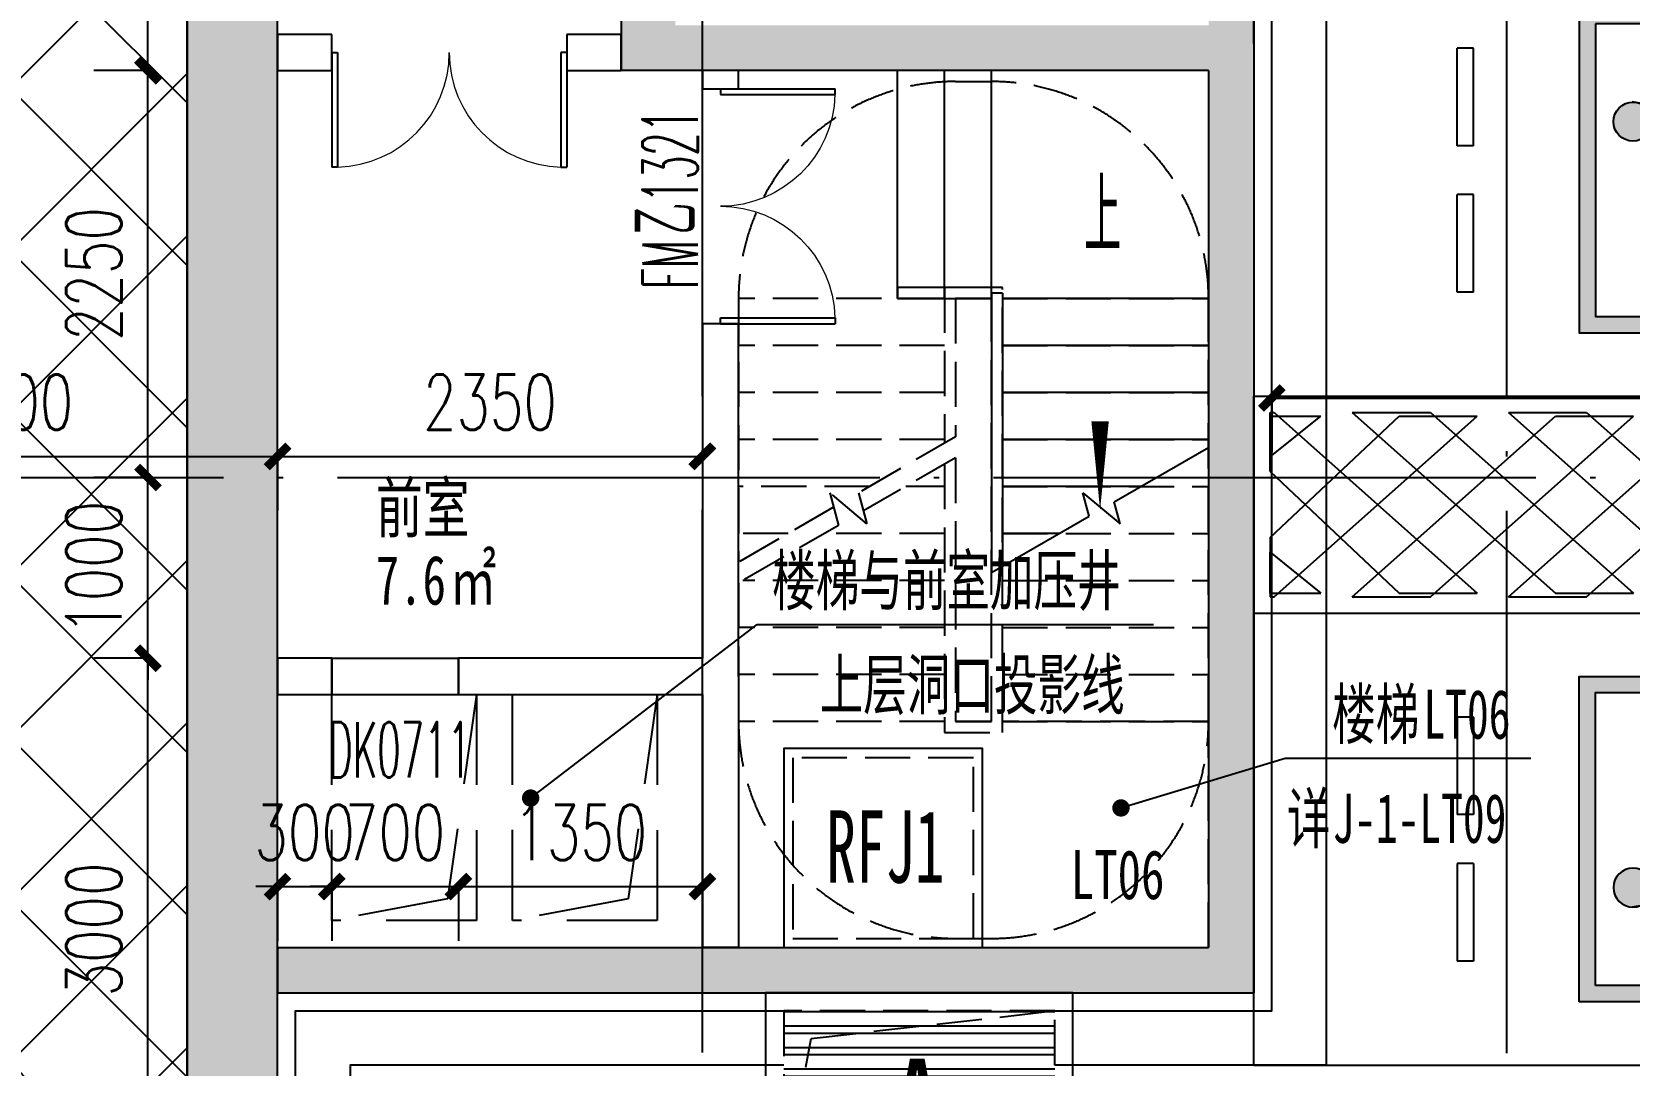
# Model space of a CAD drawing. Header units: millimetres. Extents: x 12325263 to 13848842, y -1463133 to 573208.
# Drawn here: x 12509618 to 12518453, y -1354237 to -1348522 of the extents above; entities that cross this region are included whole.
import ezdxf

# ---------------------------------------------------------------- set-up
doc = ezdxf.new("R2010")
doc.units = ezdxf.units.MM
doc.header["$LTSCALE"] = 1000
for name, pattern in [('ACAD_ISO02W100', [15, 12, -3]), ('DASH', [0.35, 0.25, -0.1]), ('DASHED', [19.049999999999997, 12.7, -6.35]), ('DASHED2', [0.375, 0.25, -0.125]), ('DOTE', [2.4200000000000004, 2, -0.2, 0.02, -0.2])]:
    doc.linetypes.add(name, pattern=pattern)
for name, color, linetype in [('A-ANNO-DIMS', 83, 'Continuous'), ('A-ANNO-IDEN', 2, 'Continuous'), ('A-ANNO-TEXT', 7, 'Continuous'), ('A-WALL', 5, 'Continuous'), ('A-WALL-PATT', 8, 'Continuous'), ('AXIS', 3, 'Continuous'), ('DIM_SYMB', 3, 'Continuous'), ('DOOR_FIRE', 1, 'Continuous'), ('DOOR_FIRE_TEXT', 7, 'Continuous'), ('DOTE', 16, 'DOTE'), ('J-集水井', 40, 'Continuous'), ('PUB_HATCH', 8, 'Continuous'), ('PUB_TEXT', 7, 'Continuous'), ('STAIR', 2, 'Continuous'), ('WINDOW', 4, 'Continuous'), ('WINDOW_TEXT', 7, 'Continuous'), ('人防墙', 6, 'Continuous'), ('人防集水井', 62, 'Continuous'), ('投影线', 6, 'ACAD_ISO02W100'), ('水沟+分水线', 133, 'Continuous'), ('酒店机动车位', 153, 'Continuous')]:
    doc.layers.add(name, color=color, linetype=linetype)
doc.styles.add('-黑体', font='simhei.ttf')
doc.styles.add('_TCH_DIM', font='SIMPLEX.shx', dxfattribs={"width": 0.7, "bigfont": 'GBCBIG.shx'})
doc.styles.add('_TCH_DIM_T3', font='SIMPLEX.shx', dxfattribs={"width": 0.7058823529411765, "bigfont": 'GBCBIG.shx'})
doc.styles.add('_TCH_WINDOW', font='SIMPLEX', dxfattribs={"width": 0.7, "height": 3.5, "bigfont": 'GBCBIG'})
doc.styles.add('TITXV', font='', dxfattribs={"width": 0.7})
doc.styles.add('YQ_DIM', font='SUPEROS.SHX', dxfattribs={"width": 0.8, "bigfont": 'HZDX.SHX'})
doc.styles.add('宋体', font='', dxfattribs={"width": 0.65})
doc.styles.add('标注宋体', font='', dxfattribs={"width": 0.6})
doc.styles.get('TITXV').set_extended_font_data('SimSun')
doc.styles.get('宋体').set_extended_font_data('SimSun')
doc.styles.get('标注宋体').set_extended_font_data('NSimSun')
doc.dimstyles.new('_TCH_ARCH&&120', dxfattribs={"dimtxt": 306, "dimasz": 120, "dimexe": 300, "dimexo": 360, "dimgap": 147, "dimtad": 1, "dimdec": 0, "dimzin": 0, "dimdsep": 46, "dimtxsty": '_TCH_DIM_T3', "dimblk": 'ARCHTICK', "dimcen": 0.09, "dimclrt": 7, "dimazin": 2, "dimtfac": 1, "dimtdec": 0, "dimtix": 1, "dimtmove": 2, "dimatfit": 3, "dimfxl": 1, "dimfxlon": 1, "dimtolj": 1, "dimtzin": 0, "dimarcsym": 0})
doc.dimstyles.new('yq150', dxfattribs={"dimscale": 150, "dimtxt": 3, "dimasz": 1, "dimexe": 1.5, "dimexo": 2, "dimgap": 0.5, "dimtad": 1, "dimdec": 0, "dimdsep": 46, "dimtxsty": 'YQ_DIM', "dimblk": 'adgshgYQTICK', "dimcen": 0, "dimclrd": 256, "dimclre": 256, "dimclrt": 7, "dimadec": 1, "dimazin": 2, "dimtfac": 1, "dimtdec": 0, "dimtix": 1, "dimtmove": 2, "dimatfit": 2, "dimfxl": 1, "dimtolj": 1, "dimtzin": 0, "dimarcsym": 0})

# ---------------------------------------------------------------- blocks, each defined once
blk = doc.blocks.new('asdgafgfadagagfdhdagdgfasdgagRFJ1')
at = {"layer": '人防集水井'}
blk.add_lwpolyline([(-50, -1050.00000025006), (1049.999999761581, -1049.999999987893), (1049.999999761581, 49.99999974993989), (-50, 50.00000001210719)], close=True, dxfattribs=at)
at = {"layer": '人防集水井', "linetype": 'DASH'}
blk.add_lwpolyline([(0, -1000.000000238419), (999.9999997615814, -1000), (999.9999997615814, -2.384185791015625e-07), (0, 0)], close=True, dxfattribs=at)
at = {"layer": '人防集水井', "style": '标注宋体', "width": 0.6}
blk.add_text('RFJ1', height=400, dxfattribs=at).set_placement((185.9445598525926, -691.3971052645938))
blk = doc.blocks.new('asdgafgfadagagfdhdagdgfasdfagfagasdgagRFJ1')
at = {"layer": '人防集水井'}
blk.add_lwpolyline([(-50, -1050.00000025006), (1049.999999761581, -1049.999999987893), (1049.999999761581, 49.99999974993989), (-50, 50.00000001210719)], close=True, dxfattribs=at)
at = {"layer": '人防集水井', "linetype": 'DASH'}
blk.add_lwpolyline([(0, -1000.000000238419), (999.9999997615814, -1000), (999.9999997615814, -2.384185791015625e-07), (0, 0)], close=True, dxfattribs=at)
at = {"layer": '人防集水井', "style": '标注宋体', "width": 0.6}
blk.add_text('RFJ1', height=400, dxfattribs=at).set_placement((185.9445598525926, -691.3971052645938))
blk = doc.blocks.new('asdgafgf20230228-rf3')
at = {"layer": 'PUB_HATCH'}
for points in [[(-29800.09915338498, 11850.17141238189), (-29800.09677398782, 12250.18755646601), (-30100.09677398253, 12250.18934094185), (-30100.10064045128, 11600.17178630914)], [(-26600.0665563805, 11750.16457862256), (-26600.06024277399, 12250.16768699705), (-26850.06024275405, 12250.17084378068), (-26850.06529364712, 11850.1677354047), (-26766.73346154695, 11733.49996971156)], [(-26766.73346154695, 11733.49996971156), (-26850.06529364712, 11850.1677354047), (-29800.09915338498, 11850.17141238189), (-30100.10064045128, 11600.17178630914), (-26850.06853461142, 11600.16773540855)], [(-26766.73346154635, 11733.50001647861), (-26850.06853461142, 11600.16773540855), (-26850.13249817903, 6750.158386881531), (-26600.13579525221, 6500.157616349887), (-26600.06655638231, 11750.16443832144)], [(-32000.21087414711, 6500.174260258693), (-26600.13579525221, 6500.157616349887), (-26850.13249817903, 6750.158386881531), (-32000.21010360649, 6750.174260257506)]]:
    blk.add_hatch(color=256, dxfattribs=at).paths.add_polyline_path(points)
at = {"layer": '人防墙'}
for p, q in [((-30100.09677398253, 12250.18934094185), (-30100.10064045128, 11600.17178630914)), ((-26600.0665563805, 11750.16457862256), (-26600.06024277399, 12250.16768699705)), ((-26600.06655638231, 11750.16443832144), (-26600.13579525221, 6500.157616349887)), ((-26850.06853461142, 11600.16773540855), (-30100.10064045128, 11600.17178630914)), ((-26850.06853461142, 11600.16773540855), (-26850.13249817903, 6750.158386881531)), ((-32000.21010360649, 6750.174260257506), (-32000.21087414711, 6500.174260258693)), ((-32000.21010360649, 6750.174260257506), (-26850.13249817903, 6750.158386881531)), ((-32000.21087414711, 6500.174260258693), (-26600.13579525221, 6500.157616349887))]:
    blk.add_line(p, q, dxfattribs=at)
at = {"layer": '人防集水井', "linetype": 'DASH', "rotation": 359.9995189825989}
for name, p in [('asdgafgfadagagfdhdagdgfasdfagfagasdgagRFJ1', (-29150.1878350731, 7800.172232659301, 2.982798457690922e-07)), ('asdgafgfadagagfdhdagdgfasdgagRFJ1', (-29150.18783555739, 7800.057066104608))]:
    blk.add_blockref(name, p, dxfattribs=at)
blk = doc.blocks.new('asdfsafd')
at = {"layer": 'PUB_HATCH'}
blk.add_hatch(color=256, dxfattribs=at).paths.add_polyline_path([(-69031.69874894805, 37303.18738701926), (-68531.69874894805, 37802.65989663824), (-68531.69874894807, 92192.00266491904), (-69031.69874894805, 92034.1553018583)])
at = {"layer": 'A-WALL'}
for p, q in [((-68531.69874894805, 37802.65989663824), (-68531.69874894807, 92192.00266491904)), ((-69031.69874894805, 37303.18738701926), (-69031.69874894805, 92034.1553018583))]:
    blk.add_line(p, q, dxfattribs=at)
blk = doc.blocks.new('adgshgYQTICK')
blk.add_line((-1, 1.110223024625157e-16), (1, 1.110223024625157e-16))
at = {"const_width": 0.4}
blk.add_lwpolyline([(0.5303300858899105, 0.5303300858899106), (-0.5303300858899106, -0.5303300858899105)], dxfattribs=at)
blk = doc.blocks.new('*D1280')
at = {"layer": 'AXIS', "lineweight": -2, "transparency": 16777216}
for p, q in [((112030.3979174611, 75721.50719012917), (109641.9365768245, 75302.12978831056)), ((110529.3620621388, 71549.05091846496), (109889.4872625533, 75193.30121671653)), ((112722.1544575621, 71781.77713791621), (110333.6931169256, 71362.3997360976))]:
    blk.add_line(p, q, dxfattribs=at)
at = {"layer": 'Defpoints', "color": 0, "transparency": 16777216}
for p in [(112325.8776714224, 75773.38893064471, -1.23021611475071e-06), (109863.5463922956, 75341.04109369722), (113017.6342115235, 71833.65887843176, -1.230319024205094e-06)]:
    blk.add_point(p, dxfattribs=at)
at = {"layer": 'AXIS', "lineweight": -2, "transparency": 16777216, "xscale": 150, "yscale": 150, "zscale": 150}
for p, rotation in [((109863.5463922956, 75341.04109369722), 99.95875075685646), ((110555.3029323966, 71401.31104148427), 279.9587507568565)]:
    blk.add_blockref('adgshgYQTICK', p, dxfattribs=dict(at, rotation=rotation))
at = {"layer": 'AXIS', "color": 7, "transparency": 16777216, "insert": (110504.9044163075, 73423.0578081063), "char_height": 450, "attachment_point": 5, "rotation": 279.9587507568565, "style": 'YQ_DIM'}
blk.add_mtext('\\A1;4000', dxfattribs=at)
blk = doc.blocks.new('A$C0F4A4D7E')
at = {"layer": 'J-集水井', "linetype": 'DASH'}
h = blk.add_hatch(dxfattribs=at)
h.set_pattern_fill('ANSI32', color=98, scale=25, angle=494.9999999990569, style=0)
h.set_pattern_definition([(179.9999999990568, (200.0015206933022, -200.0001142024994), (-1.959818973773508e-09, -119.0625), []), (179.9999999990568, (160.3140033483505, -160.3125967979431), (-1.959818973773508e-09, -119.0625), [])])
edge = h.paths.add_edge_path()
edge.add_line((0.0007604360580444336, 2.384185791015625e-07), (1499.999239683151, 2.384185791015625e-07))
edge.add_line((1499.999239683151, -1.192092895507812e-07), (1500.000000119209, 999.999885559082))
edge.add_line((1500, 999.999885559082), (0.001520633697509766, 999.9998856782913))
edge.add_line((0.001520752906799316, 999.9998859167099), (0.0007604360580444336, 1.192092895507812e-07))
at = {"layer": 'J-集水井', "color": 251, "linetype": 'Continuous'}
blk.add_lwpolyline([(1600.000000143424, 1099.999999872874), (-99.99999985098839, 1100.000000007916), (-100.0000002086163, -99.99999987287447), (1599.999999856576, -100.0000000079162)], close=True, dxfattribs=at)
at = {"layer": 'J-集水井', "linetype": 'DASH'}
blk.add_lwpolyline([(1500.000000119209, 999.9999998807907), (1.192092895507812e-07, 1000), (-1.788139343261719e-07, 1.192092895507812e-07), (1499.999999880791, 0)], close=True, dxfattribs=at)
blk.add_lwpolyline([(-1.788139343261719e-07, 1.192092895507812e-07), (151.355367064476, 847.2046052217484), (1500.000000119209, 999.9999998807907)], dxfattribs=at)
at = {"layer": 'J-集水井', "color": 7, "style": '-黑体', "width": 0.8}
blk.add_text('A', height=599.9999999999999, rotation=3.28932562657762e-06, dxfattribs=at).set_placement((575.4382190704346, 136.1278800964355))
blk = doc.blocks.new('A$C7FE34CB8')
at = {"extrusion": (-4.726215064181508e-20, 1.233115995601054e-09, 1)}
h = blk.add_hatch(color=256, dxfattribs=at)
h.paths.add_polyline_path([(1550.00375790894, 3599.999509651214), (3350.003757670522, 3599.999469596893), (3350.003717377782, 1799.999469596893), (1550.0037176162, 1799.999510128051)])
h.paths.add_polyline_path([(1640.003755882382, 3509.999507743865), (1640.003719642758, 1889.999507743865), (3260.003719463944, 1889.999471504241), (3260.003755703568, 3509.999471504241)], flags=16)
edge = h.paths.add_edge_path(flags=0)
edge.add_line((2826.240558221936, 3302.253380138427), (2820.417538300157, 3267.269604522735))
edge.add_ellipse((2718.240558221936, 3302.253382522613), major_axis=(102.5219011450554, 33.95967878589286), ratio=0.999999999977671, start_angle=161.6728995538629, end_angle=322.7725099513697, ccw=False)
edge.add_ellipse((2718.240558221936, 3302.253382522613), major_axis=(76.36753236051386, 76.36753236051385), ratio=0.9999999999929499, start_angle=-45.00000128086242, end_angle=134.9999987191376, ccw=False)
edge = h.paths.add_edge_path(flags=0)
edge.add_line((2870.784418538213, 3036.829828578979), (2856.338039889932, 2954.900354702026))
edge.add_ellipse((2546.715377405286, 2607.943988639861), major_axis=(393.1815271696696, 248.3006233748568), ratio=0.999999999994809, start_angle=175.154776496025, end_angle=375.9813011231978, ccw=False)
edge.add_line((2133.966333344579, 2393.740488369018), (2095.103578224778, 2317.468041259795))
edge.add_ellipse((2546.780154123902, 2608.315027076751), major_axis=(153.4497585367178, 514.8367410825235), ratio=0.9999999999896629, start_angle=139.3755608686459, end_angle=339.5036748822673)
h = blk.add_hatch(color=256, dxfattribs=at)
edge = h.paths.add_edge_path()
edge.add_line((2144.882081702352, 2735.999496299773), (2659.588564947248, 2735.999484855682))
edge.add_line((2659.588564947248, 2735.999484855682), (2678.631881251931, 2843.999484378844))
edge.add_line((2678.631881251931, 2843.999484378844), (2360.003740802407, 2843.999491531402))
edge.add_line((2360.003740862012, 2843.999491531402), (2360.003742471337, 2915.999491531402))
edge.add_line((2360.003742530942, 2915.999491531402), (2691.327425554395, 2915.999483902007))
edge.add_line((2691.327425554395, 2915.999484378844), (2733.805876508355, 3195.380931217223))
edge.add_ellipse((2718.240558221936, 3302.253382522613), major_axis=(76.3675323622801, -76.36753236228014), ratio=0.9999999999775171, start_angle=323.2865157200883, end_angle=386.0996091181659)
edge.add_line((2820.417538300157, 3267.269604045898), (2720.003736808896, 2663.99948342517))
edge.add_line((2720.003736749291, 2663.99948342517), (2189.003736808896, 2663.999495346099))
edge.add_line((2189.003736868501, 2663.999495346099), (1943.848857060075, 2218.855977851897))
edge.add_line((1943.848857060075, 2218.855977851897), (1776.270740881562, 2304.241297561675))
edge.add_line((1776.270740881562, 2304.241297561675), (1808.958058312535, 2368.393766719848))
edge.add_line((1808.958058312535, 2368.393766719848), (1912.383705511689, 2315.695764381438))
edge.add_line((1912.383705452085, 2315.695764381438), (2144.882081702352, 2735.999496299773))
for p, q in [((0.003851786255836487, 5399.999547321349), (0.003717675805091858, -0.0004531554877758026)), ((3700.003851786256, 5399.999465305358), (0.003851786255836487, 5399.999547321349)), ((1200.003851786256, 5399.999521095306), (1200.003717675805, -0.0004793815314769745)), ((3700.003851786256, 5399.999465305358), (3700.003717675805, -0.0005351714789867401)), ((110.9035993367434, 5309.999455768615), (336.4661816507578, 5309.999461013824)), ((110.9035993367434, 5309.999455768615), (110.9036055952311, 5028.046227771789)), ((336.4661816507578, 5309.999461013824), (110.9036055952311, 5028.046227771789)), ((782.2348904758692, 5309.999468643218), (110.9036153107882, 4595.835341770202)), ((782.2348904758692, 5309.999468643218), (1110.003599241376, 5309.999476272613)), ((1110.003599241376, 5309.999476272613), (1110.003599777818, 5287.499476272613)), ((1110.003599777818, 5287.499476272613), (110.9036249667406, 4163.624455768615)), ((1110.003609374166, 4855.288590271026), (110.9036345630884, 3731.413569767028)), ((1110.003609374166, 4855.288590271026), (1110.003619030118, 4423.077704269439)), ((110.9036153107882, 4595.835341770202), (110.9036249667406, 4163.624455768615)), ((1110.003619030118, 4423.077704269439), (110.9036442190409, 3299.202683765441)), ((1775.003784433007, 4274.999514896423), (2315.003784373403, 4274.999514896423)), ((1775.003784492612, 4184.999514896423), (1775.003784433007, 4274.999514896423)), ((2315.003784433007, 4184.999514896423), (2315.003784373403, 4274.999514896423)), ((2585.003784433007, 4184.999514896423), (2585.003784373403, 4274.999514896423)), ((2585.003784373403, 4274.999514896423), (3125.003784313798, 4274.999514896423)), ((3125.003784373403, 4184.999514896423), (3125.003784313798, 4274.999514896423)), ((1775.003784492612, 4184.999514896423), (2315.003784433007, 4184.999514896423)), ((2585.003784433007, 4184.999514896423), (3125.003784373403, 4184.999514896423)), ((1110.00362868607, 3990.866818267852), (110.9036538749933, 2866.991797763854)), ((1110.00362868607, 3990.866818267852), (1110.003638401628, 3558.655932266265)), ((110.9036345630884, 3731.413569767028), (110.9036442190409, 3299.202683765441)), ((1110.003638401628, 3558.655932266265), (110.9036635905504, 2434.780911762267)), ((2720.003736749291, 2663.99948342517), (2826.968435660005, 3306.626352149993)), ((2691.327425554395, 2915.999484378844), (2733.80587644875, 3195.380931217223)), ((1110.00364805758, 3126.445046264678), (110.9036732465029, 2002.57002576068)), ((1110.00364805758, 3126.445046264678), (1110.003657653928, 2694.234160263091)), ((2856.338039889932, 2954.900354702026), (2870.784418538213, 3036.829828578979)), ((2360.003742530942, 2915.999491531402), (2691.327425554395, 2915.999484378844)), ((2360.003742530942, 2915.999491531402), (2360.003740862012, 2843.999491531402)), ((110.9036538749933, 2866.991797763854), (110.9036635905504, 2434.780911762267)), ((2360.003740862012, 2843.999491531402), (2678.631881251931, 2843.999484378844)), ((2659.588564947248, 2735.999484855682), (2678.631881251931, 2843.999484378844)), ((1110.003657653928, 2694.234160263091), (110.9036829024553, 1570.359139759094)), ((2144.882081702352, 2735.999496299773), (1912.383705452085, 2315.695764381438)), ((2189.003736808896, 2663.999495346099), (1943.848857060075, 2218.855977851897)), ((2144.882081702352, 2735.999496299773), (2659.588564947248, 2735.999484855682)), ((2189.003736808896, 2663.999495346099), (2720.003736808896, 2663.99948342517)), ((2133.966333344579, 2393.740488369018), (2095.103578224778, 2317.468041259795)), ((1808.958058312535, 2368.393766719848), (1776.270740881562, 2304.241297561675)), ((1943.848857060075, 2218.855977851897), (1776.270740881562, 2304.241297561675)), ((1912.383705452085, 2315.695764381438), (1808.958058312535, 2368.393766719848)), ((1110.00366730988, 2262.023274261504), (110.9036925584078, 1138.148253757507)), ((1110.00366730988, 2262.023274261504), (1110.003677025437, 1829.812388259917)), ((110.9036732465029, 2002.57002576068), (110.9036828428507, 1570.359139759094)), ((1110.003677025437, 1829.812388259917), (110.9037022143602, 705.9373677559197)), ((1110.00368668139, 1397.601502258331), (110.9037119299173, 273.7264817543328)), ((1110.00368668139, 1397.601502258331), (1110.003696337342, 965.3906162567437)), ((110.9036925584078, 1138.148253757507), (110.9037022143602, 705.9373677559197)), ((1110.003696337342, 965.3906162567437), (309.6908041387796, 89.99946101382375)), ((1110.00370593369, 533.1797302551568), (655.459512963891, 89.99946864321828)), ((1110.00370593369, 533.1797302551568), (1110.003715887666, 89.99947674944997)), ((110.9037119299173, 273.7264817543328), (110.9037159830332, 89.99945624545217)), ((110.9037159830332, 89.99945624545217), (309.6908041387796, 89.99946101382375)), ((655.4595129042864, 89.99946864321828), (1110.003715887666, 89.99947674944997)), ((1110.003715649247, 100.9688442535698), (1101.228221729398, 89.99947627261281)), ((3700.003717675805, -0.0005351714789867401), (0.003717675805091858, -0.0004531554877758026))]:
    blk.add_line(p, q)
for points in [[(3350.003757670522, 3599.999469596893), (1550.00375790894, 3599.999509651214), (1550.0037176162, 1799.999510128051), (3350.003717377782, 1799.999469596893)], [(3260.003755703568, 3509.999471504241), (1640.003755882382, 3509.999507743865), (1640.003719642758, 1889.999507743865), (3260.003719463944, 1889.999471504241)]]:
    blk.add_lwpolyline(points, close=True)
blk.add_circle((2718.240558221936, 3302.253382522613), 107.9999999888241)
for centre, radius, start, end in [((2546.780154123902, 2608.315027076751), 537.2184828932517, 212.7786005903329, 52.90671910399848), ((2546.715377405286, 2607.943988639861), 465.0214112035156, 207.4278561677358, 48.25436300984365)]:
    blk.add_arc(centre, radius, start, end)
blk = doc.blocks.new('_ArchTick')
at = {"color": 0, "linetype": 'ByBlock', "const_width": 0.4}
blk.add_lwpolyline([(-0.5, -0.5), (0.5, 0.5)], dxfattribs=at)
blk = doc.blocks.new('*D3320')
at = {"layer": 'A-ANNO-DIMS', "color": 0, "lineweight": -2, "transparency": 16777216}
for p, q in [((12510976.64282694, -1353249.999993483), (12510856.64282694, -1353249.999993483)), ((12510976.64282694, -1353248.999993483), (12510976.64282694, -1353549.999993483)), ((12510976.64282694, -1353249.999993483), (12511276.81306747, -1353249.999993483)), ((12511276.81306747, -1353248.999993483), (12511276.81306747, -1353549.999993483)), ((12511276.81306747, -1353249.999993483), (12511396.81306747, -1353249.999993483))]:
    blk.add_line(p, q, dxfattribs=at)
at = {"layer": 'Defpoints', "color": 0, "transparency": 16777216}
for p in [(12510976.64282694, -1351986.785733225), (12511276.81306747, -1351986.785736363), (12511276.81306747, -1353249.999993483)]:
    blk.add_point(p, dxfattribs=at)
at = {"layer": 'A-ANNO-DIMS', "color": 0, "lineweight": -2, "transparency": 16777216, "xscale": 120, "yscale": 120, "zscale": 120}
blk.add_blockref('_ArchTick', (12510976.64282694, -1353249.999993483), dxfattribs=at)
at = {"layer": 'A-ANNO-DIMS', "color": 0, "lineweight": -2, "transparency": 16777216, "xscale": 120, "yscale": 120, "zscale": 120, "rotation": 180}
blk.add_blockref('_ArchTick', (12511276.81306747, -1353249.999993483), dxfattribs=at)
at = {"layer": 'A-ANNO-DIMS', "color": 7, "transparency": 16777216, "insert": (12511126.72794721, -1352949.999993483), "char_height": 306, "attachment_point": 5, "style": '_TCH_DIM_T3'}
blk.add_mtext('\\A1;300', dxfattribs=at)
blk = doc.blocks.new('*D3321')
at = {"layer": 'A-ANNO-DIMS', "color": 0, "lineweight": -2, "transparency": 16777216}
for p, q in [((12511276.81306747, -1353249.999998711), (12511156.81306747, -1353249.999998711)), ((12511276.81306747, -1353248.999998711), (12511276.81306747, -1353549.999998711)), ((12511276.81306747, -1353249.999998711), (12511976.81306746, -1353249.999998711)), ((12511976.81306746, -1353248.999998711), (12511976.81306746, -1353549.999998711)), ((12511976.81306746, -1353249.999998711), (12512096.81306746, -1353249.999998711))]:
    blk.add_line(p, q, dxfattribs=at)
at = {"layer": 'Defpoints', "color": 0, "transparency": 16777216}
for p in [(12511276.81306747, -1351986.785736363), (12511976.81306746, -1351986.785743681), (12511976.81306746, -1353249.999998711)]:
    blk.add_point(p, dxfattribs=at)
at = {"layer": 'A-ANNO-DIMS', "color": 0, "lineweight": -2, "transparency": 16777216, "xscale": 120, "yscale": 120, "zscale": 120}
blk.add_blockref('_ArchTick', (12511276.81306747, -1353249.999998711), dxfattribs=at)
at = {"layer": 'A-ANNO-DIMS', "color": 0, "lineweight": -2, "transparency": 16777216, "xscale": 120, "yscale": 120, "zscale": 120, "rotation": 180}
blk.add_blockref('_ArchTick', (12511976.81306746, -1353249.999998711), dxfattribs=at)
at = {"layer": 'A-ANNO-DIMS', "color": 7, "transparency": 16777216, "insert": (12511626.81306747, -1352949.999998711), "char_height": 306, "attachment_point": 5, "style": '_TCH_DIM_T3'}
blk.add_mtext('\\A1;700', dxfattribs=at)
blk = doc.blocks.new('*D3322')
at = {"layer": 'A-ANNO-DIMS', "color": 0, "lineweight": -2, "transparency": 16777216}
for p, q in [((12511976.81306746, -1353249.000009426), (12511976.81306746, -1353550.000009426)), ((12511976.81306746, -1353250.000009426), (12513326.74169905, -1353250.000009426)), ((12513326.74169905, -1353249.000009426), (12513326.74169905, -1353550.000009426))]:
    blk.add_line(p, q, dxfattribs=at)
at = {"layer": 'Defpoints', "color": 0, "transparency": 16777216}
for p in [(12511976.81306746, -1351986.785743681), (12513326.74169905, -1351986.785757793), (12513326.74169905, -1353250.000009426)]:
    blk.add_point(p, dxfattribs=at)
at = {"layer": 'A-ANNO-DIMS', "color": 0, "lineweight": -2, "transparency": 16777216, "xscale": 120, "yscale": 120, "zscale": 120, "rotation": 180}
blk.add_blockref('_ArchTick', (12511976.81306746, -1353250.000009426), dxfattribs=at)
at = {"layer": 'A-ANNO-DIMS', "color": 0, "lineweight": -2, "transparency": 16777216, "xscale": 120, "yscale": 120, "zscale": 120}
blk.add_blockref('_ArchTick', (12513326.74169905, -1353250.000009426), dxfattribs=at)
at = {"layer": 'A-ANNO-DIMS', "color": 7, "transparency": 16777216, "insert": (12512651.77738326, -1352950.000009426), "char_height": 306, "attachment_point": 5, "style": '_TCH_DIM_T3'}
blk.add_mtext('\\A1;1350', dxfattribs=at)
blk = doc.blocks.new('*D3382')
at = {"layer": 'A-ANNO-DIMS', "color": 0, "lineweight": -2, "transparency": 16777216}
for p, q in [((12510261.00004447, -1346236.785735577), (12509960.00004447, -1346236.785735577)), ((12510260.00004447, -1348736.647422157), (12510260.00004447, -1346236.785735577)), ((12510261.00004447, -1348736.647422157), (12509960.00004447, -1348736.647422157))]:
    blk.add_line(p, q, dxfattribs=at)
at = {"layer": 'Defpoints', "color": 0, "transparency": 16777216}
for p in [(12510260.00004447, -1346236.785735577), (12510977.20611636, -1346236.785735577), (12510977.20609084, -1348736.647422157)]:
    blk.add_point(p, dxfattribs=at)
at = {"layer": 'A-ANNO-DIMS', "color": 0, "lineweight": -2, "transparency": 16777216, "xscale": 120, "yscale": 120, "zscale": 120}
for p, rotation in [((12510260.00004447, -1346236.785735577), 90), ((12510260.00004447, -1348736.647422157), 270)]:
    blk.add_blockref('_ArchTick', p, dxfattribs=dict(at, rotation=rotation))
at = {"layer": 'A-ANNO-DIMS', "color": 7, "transparency": 16777216, "insert": (12509960.00004447, -1347486.716578865), "char_height": 306, "attachment_point": 5, "rotation": 90, "style": '_TCH_DIM_T3'}
blk.add_mtext('\\A1;2500', dxfattribs=at)
blk = doc.blocks.new('*D3383')
at = {"layer": 'A-ANNO-DIMS', "color": 0, "lineweight": -2, "transparency": 16777216}
for p, q in [((12510261.00002023, -1348736.647422157), (12509960.00002023, -1348736.647422157)), ((12510260.00002023, -1350986.785743798), (12510260.00002023, -1348736.647422157)), ((12510261.00002023, -1350986.785743798), (12509960.00002023, -1350986.785743798))]:
    blk.add_line(p, q, dxfattribs=at)
at = {"layer": 'Defpoints', "color": 0, "transparency": 16777216}
for p in [(12510260.00002023, -1348736.647422157), (12510977.20609084, -1348736.647422157), (12510977.20606788, -1350986.785743798)]:
    blk.add_point(p, dxfattribs=at)
at = {"layer": 'A-ANNO-DIMS', "color": 0, "lineweight": -2, "transparency": 16777216, "xscale": 120, "yscale": 120, "zscale": 120}
for p, rotation in [((12510260.00002023, -1348736.647422157), 90), ((12510260.00002023, -1350986.785743798), 270)]:
    blk.add_blockref('_ArchTick', p, dxfattribs=dict(at, rotation=rotation))
at = {"layer": 'A-ANNO-DIMS', "color": 7, "transparency": 16777216, "insert": (12509960.00002023, -1349861.716582975), "char_height": 306, "attachment_point": 5, "rotation": 90, "style": '_TCH_DIM_T3'}
blk.add_mtext('\\A1;2250', dxfattribs=at)
blk = doc.blocks.new('*D3384')
at = {"layer": 'A-ANNO-DIMS', "color": 0, "lineweight": -2, "transparency": 16777216}
for p, q in [((12510260.00000365, -1350986.785743798), (12510260.00000365, -1350866.785743798)), ((12510261.00000365, -1350986.785743798), (12509960.00000365, -1350986.785743798)), ((12510260.00000365, -1351986.785733214), (12510260.00000365, -1350986.785743798)), ((12510261.00000365, -1351986.785733214), (12509960.00000365, -1351986.785733214)), ((12510260.00000365, -1351986.785733214), (12510260.00000365, -1352106.785733214))]:
    blk.add_line(p, q, dxfattribs=at)
at = {"layer": 'Defpoints', "color": 0, "transparency": 16777216}
for p in [(12510260.00000365, -1350986.785743798), (12510977.20606788, -1350986.785743798), (12510977.20605767, -1351986.785733214)]:
    blk.add_point(p, dxfattribs=at)
at = {"layer": 'A-ANNO-DIMS', "color": 0, "lineweight": -2, "transparency": 16777216, "xscale": 120, "yscale": 120, "zscale": 120}
for p, rotation in [((12510260.00000365, -1350986.785743798), 270), ((12510260.00000365, -1351986.785733214), 90)]:
    blk.add_blockref('_ArchTick', p, dxfattribs=dict(at, rotation=rotation))
at = {"layer": 'A-ANNO-DIMS', "color": 7, "transparency": 16777216, "insert": (12509960.00000365, -1351486.785738504), "char_height": 306, "attachment_point": 5, "rotation": 90, "style": '_TCH_DIM_T3'}
blk.add_mtext('\\A1;1000', dxfattribs=at)
blk = doc.blocks.new('*D3385')
at = {"layer": 'A-ANNO-DIMS', "color": 0, "lineweight": -2, "transparency": 16777216}
for p, q in [((12510260.99998323, -1351986.785733214), (12509959.99998323, -1351986.785733214)), ((12510259.99998323, -1354986.785735486), (12510259.99998323, -1351986.785733214)), ((12510260.99998323, -1354986.785735486), (12509959.99998323, -1354986.785735486))]:
    blk.add_line(p, q, dxfattribs=at)
at = {"layer": 'Defpoints', "color": 0, "transparency": 16777216}
for p in [(12510259.99998323, -1351986.785733214), (12510977.20605767, -1351986.785733214), (12510977.20602705, -1354986.785735486)]:
    blk.add_point(p, dxfattribs=at)
at = {"layer": 'A-ANNO-DIMS', "color": 0, "lineweight": -2, "transparency": 16777216, "xscale": 120, "yscale": 120, "zscale": 120}
for p, rotation in [((12510259.99998323, -1351986.785733214), 90), ((12510259.99998323, -1354986.785735486), 270)]:
    blk.add_blockref('_ArchTick', p, dxfattribs=dict(at, rotation=rotation))
at = {"layer": 'A-ANNO-DIMS', "color": 7, "transparency": 16777216, "insert": (12509959.99998323, -1353486.785734348), "char_height": 306, "attachment_point": 5, "rotation": 90, "style": '_TCH_DIM_T3'}
blk.add_mtext('\\A1;3000', dxfattribs=at)
blk = doc.blocks.new('*D3386')
at = {"layer": 'A-ANNO-DIMS', "color": 0, "lineweight": -2, "transparency": 16777216}
for p, q in [((12510976.64282127, -1350869.000000005), (12510976.64282127, -1351170.000000005)), ((12510976.64282127, -1350870.000000005), (12513326.7417189, -1350870.000000005)), ((12513326.7417189, -1350869.000000005), (12513326.7417189, -1351170.000000005))]:
    blk.add_line(p, q, dxfattribs=at)
at = {"layer": 'Defpoints', "color": 0, "transparency": 16777216}
for p in [(12510976.64282127, -1350186.643805314), (12513326.7417189, -1350186.643805314), (12513326.7417189, -1350870.000000005)]:
    blk.add_point(p, dxfattribs=at)
at = {"layer": 'A-ANNO-DIMS', "color": 0, "lineweight": -2, "transparency": 16777216, "xscale": 120, "yscale": 120, "zscale": 120, "rotation": 180}
blk.add_blockref('_ArchTick', (12510976.64282127, -1350870.000000005), dxfattribs=at)
at = {"layer": 'A-ANNO-DIMS', "color": 0, "lineweight": -2, "transparency": 16777216, "xscale": 120, "yscale": 120, "zscale": 120}
blk.add_blockref('_ArchTick', (12513326.7417189, -1350870.000000005), dxfattribs=at)
at = {"layer": 'A-ANNO-DIMS', "color": 7, "transparency": 16777216, "insert": (12512151.69227008, -1350570.000000005), "char_height": 306, "attachment_point": 5, "style": '_TCH_DIM_T3'}
blk.add_mtext('\\A1;2350', dxfattribs=at)
blk = doc.blocks.new('*D3387')
at = {"layer": 'A-ANNO-DIMS', "color": 0, "lineweight": -2, "transparency": 16777216}
for p, q in [((12507976.8210777, -1350869.000000005), (12507976.8210777, -1351170.000000005)), ((12507976.8210777, -1350870.000000005), (12510976.64282127, -1350870.000000005)), ((12510976.64282127, -1350869.000000005), (12510976.64282127, -1351170.000000005))]:
    blk.add_line(p, q, dxfattribs=at)
at = {"layer": 'Defpoints', "color": 0, "transparency": 16777216}
for p in [(12507976.8210777, -1350186.643805314), (12510976.64282127, -1350186.643805314), (12510976.64282127, -1350870.000000005)]:
    blk.add_point(p, dxfattribs=at)
at = {"layer": 'A-ANNO-DIMS', "color": 0, "lineweight": -2, "transparency": 16777216, "xscale": 120, "yscale": 120, "zscale": 120, "rotation": 180}
blk.add_blockref('_ArchTick', (12507976.8210777, -1350870.000000005), dxfattribs=at)
at = {"layer": 'A-ANNO-DIMS', "color": 0, "lineweight": -2, "transparency": 16777216, "xscale": 120, "yscale": 120, "zscale": 120}
blk.add_blockref('_ArchTick', (12510976.64282127, -1350870.000000005), dxfattribs=at)
at = {"layer": 'A-ANNO-DIMS', "color": 7, "transparency": 16777216, "insert": (12509476.73194948, -1350570.000000005), "char_height": 306, "attachment_point": 5, "style": '_TCH_DIM_T3'}
blk.add_mtext('\\A1;3000', dxfattribs=at)
blk = doc.blocks.new('*D3699')
at = {"layer": 'A-ANNO-DIMS', "color": 0, "lineweight": -2, "transparency": 16777216}
for p, q in [((12516476.81071018, -1350546.332966685), (12516476.81071018, -1350847.332966685)), ((12516476.81071018, -1350547.332966685), (12521776.81088503, -1350547.332966685)), ((12521776.81088503, -1350546.332966685), (12521776.81088503, -1350847.332966685))]:
    blk.add_line(p, q, dxfattribs=at)
at = {"layer": 'Defpoints', "color": 0, "transparency": 16777216}
for p in [(12516476.81071018, -1349336.785749964), (12521776.81088503, -1349336.785749964), (12521776.81088503, -1350547.332966685)]:
    blk.add_point(p, dxfattribs=at)
at = {"layer": 'A-ANNO-DIMS', "color": 0, "lineweight": -2, "transparency": 16777216, "xscale": 120, "yscale": 120, "zscale": 120, "rotation": 180}
blk.add_blockref('_ArchTick', (12516476.81071018, -1350547.332966685), dxfattribs=at)
at = {"layer": 'A-ANNO-DIMS', "color": 0, "lineweight": -2, "transparency": 16777216, "xscale": 120, "yscale": 120, "zscale": 120}
blk.add_blockref('_ArchTick', (12521776.81088503, -1350547.332966685), dxfattribs=at)
at = {"layer": 'A-ANNO-DIMS', "color": 7, "transparency": 16777216, "insert": (12519126.81079761, -1350247.332966685), "char_height": 306, "attachment_point": 5, "style": '_TCH_DIM_T3'}
blk.add_mtext('\\A1;5300', dxfattribs=at)
blk = doc.blocks.new('$DorLib2D$00000002')
for p, q in [((-0.5, -5.684341886080802e-17), (-0.5000000000000007, 0.4875)), ((-0.4750000000000007, 0.4875), (-0.5000000000000007, 0.4875)), ((-0.475, -2.842170943040401e-17), (-0.4750000000000007, 0.4875)), ((0.475, -2.842170943040401e-17), (0.4750000000000007, 0.4875)), ((0.4750000000000007, 0.4875), (0.5000000000000007, 0.4875)), ((0.5, -5.684341886080802e-17), (0.5000000000000007, 0.4875)), ((-0.5, -5.684341886080802e-17), (-0.475, -2.842170943040401e-17)), ((0.5, -5.684341886080802e-17), (0.475, -2.842170943040401e-17))]:
    blk.add_line(p, q)
at = {"lineweight": 13}
for centre, start, end in [((-0.4875, -4.263256414560601e-17), 0, 88.53071641864632), ((0.4875, -4.263256414560601e-17), 91.4692835813537, 180)]:
    blk.add_arc(centre, 0.4875, start, end, dxfattribs=at)
blk = doc.blocks.new('A$C29311F2C')
at = {"layer": 'DOTE', "linetype": 'DOTE', "ltscale": 1.5}
for p, q in [((122307.7661550175, 66921.8118242725, -9.752193297864804e-09), (115116.5865487512, 107877.415165421, -8.99188891136642e-09)), ((117924.0041510593, 66156.85904368956, -1.106264999411998e-08), (110733.6368647274, 107107.8360161748, -1.03024552154649e-08)), ((110553.6909882948, 75462.21997483575, -1.16295301565394e-08), (150147.978021916, 82414.37318756443))]:
    blk.add_line(p, q, dxfattribs=at)
at = {"layer": 'AXIS'}
dim = blk.add_aligned_dim(p1=(113017.6342115235, 71833.65887843177), p2=(112325.8776714224, 75773.38893064472), distance=2499.9999960558785, dimstyle='yq150', dxfattribs=at)
dim.commit()
dim.dimension.update_dxf_attribs({"geometry": '*D1280', "text_midpoint": (110504.9044163075, 73423.0578081063, 1.230900425434737e-06)})

msp = doc.modelspace()

# ---------------------------------------------------------------- hatches: boundary and pattern name
at = {"layer": 'A-WALL-PATT'}
h = msp.add_hatch(dxfattribs=at)
h.set_pattern_fill('ANSI37', color=252, scale=400)
h.set_pattern_definition([(45, (0, 0), (-449.0128060534576, 449.0128060534577), []), (135, (0, 0), (-449.0128060534577, -449.0128060534576), [])])
h.paths.add_polyline_path([(12504241.55586849, -1283957.969702356), (12637591.55586849, -1283957.969702356), (12637591.55586849, -1405607.969702357), (12504241.55586849, -1405607.969702357)])
h.paths.add_polyline_path([(12536667.44397216, -1284257.519106785), (12508912.19756728, -1303721.738868847), (12510476.64282127, -1305952.577048315), (12510476.64282127, -1360683.544963154), (12523697.00987751, -1360697.49956174), (12523657.22736275, -1398386.82786861), (12613949.47046454, -1398386.680534865), (12628138.60885084, -1317575.91585782), (12611264.04117262, -1314612.999011876), (12574996.82054267, -1314612.957628954), (12574997.80363845, -1307236.807132755), (12568296.80851373, -1307236.814778964), (12568296.81176471, -1310085.914022335), (12554779.15267792, -1310084.112384246)], flags=16)

# ---------------------------------------------------------------- linework, layer by layer
at = {"layer": 'A-ANNO-IDEN'}
for p, q in [((12515642.34262449, -1352814.698543079), (12516550, -1352540)), ((12516550, -1352540), (12517908.75169528, -1352540))]:
    msp.add_line(p, q, dxfattribs=at)
at = {"layer": 'A-ANNO-IDEN', "const_width": 48}
msp.add_lwpolyline([(12515619.37158777, -1352821.650627082, 1), (12515665.31366122, -1352807.746459076, 1)], format="xyb", close=True, dxfattribs=at)
at = {"layer": 'A-WALL'}
for p, q in [((12511276.69263077, -1348536.647143825), (12510976.64272855, -1348536.647422152)), ((12510976.64272855, -1348536.647422152), (12510976.642914, -1348736.647422152)), ((12511276.69281622, -1348736.647143705), (12511276.69263077, -1348536.647143825)), ((12512876.74253438, -1348536.645660252), (12512576.69263077, -1348536.645938378)), ((12512576.69263077, -1348536.645938378), (12512576.69281622, -1348736.645938258)), ((12512876.74271983, -1348736.645660252), (12512876.74253438, -1348536.645660252)), ((12510976.642914, -1348736.647422152), (12511276.69281622, -1348736.647143705)), ((12512576.69281622, -1348736.645938258), (12512876.74271983, -1348736.645660252)), ((12513326.74173488, -1348736.647055845), (12513326.74173378, -1348836.648277817)), ((12513526.74173488, -1348736.647057896), (12513326.74173488, -1348736.647055845)), ((12513526.74173393, -1348836.648279869), (12513526.74173488, -1348736.647057896)), ((12513326.74173378, -1348836.648277817), (12513526.74173393, -1348836.648279869)), ((12513326.74172025, -1350136.648275376), (12513326.74170106, -1351986.785757497)), ((12513526.7417206, -1350136.648277427), (12513326.74172025, -1350136.648275376)), ((12513526.74170052, -1352086.785759369), (12513526.7417206, -1350136.648277427)), ((12511276.81306665, -1351986.785736276), (12510976.64282229, -1351986.785733208)), ((12510976.64282229, -1351986.785733208), (12510976.64282024, -1352186.785733208)), ((12511276.8130646, -1352186.785735994), (12511276.81306665, -1351986.785736276)), ((12511976.81306665, -1351986.78574351), (12511976.8130646, -1352186.785743173)), ((12513326.74170106, -1351986.785757497), (12511976.81306665, -1351986.78574351)), ((12513526.74170052, -1352086.785759369), (12513526.74168513, -1353586.652176448)), ((12510976.64282024, -1352186.785733208), (12511276.8130646, -1352186.785735994)), ((12511976.8130646, -1352186.785743173), (12513326.74169948, -1352186.785757309)), ((12513326.74169948, -1352186.785757309), (12513326.74168513, -1353586.652174396)), ((12513526.74168513, -1353586.652176448), (12513326.74168513, -1353586.652174396))]:
    msp.add_line(p, q, dxfattribs=at)
at = {"layer": 'A-WALL-PATT', "color": 252}
msp.add_lwpolyline([(12536667.44397216, -1284257.519106785), (12508912.19756728, -1303721.738868847), (12510476.64282127, -1305952.577048315), (12510476.64282127, -1360683.544963154), (12523697.00987751, -1360697.49956174), (12523657.22736275, -1398386.82786861), (12613949.47046454, -1398386.680534865), (12628138.60885084, -1317575.91585782), (12611264.04117262, -1314612.999011876), (12574996.82054267, -1314612.957628954), (12574997.80363845, -1307236.807132755), (12568296.80851373, -1307236.814778964), (12568296.81176471, -1310085.914022335), (12554779.15267792, -1310084.112384246)], close=True, dxfattribs=at)
at = {"layer": 'AXIS'}
for p, q in [((12512376.76222176, -1352760.000121685), (12513630, -1351800)), ((12513630, -1351800), (12515822.98387449, -1351800))]:
    msp.add_line(p, q, dxfattribs=at)
at = {"layer": 'AXIS', "const_width": 48}
msp.add_lwpolyline([(12512357.70968431, -1352774.594669179, 1), (12512395.81475922, -1352745.405574192, 1)], format="xyb", close=True, dxfattribs=at)
at = {"layer": 'DIM_SYMB', "elevation": -67.30769235869117}
msp.add_lwpolyline([(12515526.7098765, -1349866.660457666, 0, 0, 0), (12515526.70987651, -1351036.660457666, 0, 96.00000000000001, 0), (12515526.70987651, -1350676.660457666, 0, 0, 0)], format="xyseb", dxfattribs=at)
at = {"layer": 'STAIR'}
for p, q in [((12514406.70987733, -1349996.660493874, -1.255754162233638e-08), (12514406.71144783, -1348736.648963853)), ((12514666.70987733, -1349996.660477461, -1.255754162233638e-08), (12514666.70960101, -1348736.64928792)), ((12514926.70987733, -1349996.660461047, -1.255754162233638e-08), (12514926.70960101, -1348736.649611989)), ((12514926.70987651, -1349966.660457671), (12514926.70987685, -1351513.070618994)), ((12514986.70987651, -1349966.660457671), (12514926.70987651, -1349966.660457671)), ((12514986.70987651, -1349966.660457671), (12514986.70987633, -1351478.429603143)), ((12514926.70987651, -1349996.660457671), (12514926.70987654, -1351166.110311345)), ((12516126.70987651, -1349996.660457662), (12514986.70987591, -1349996.660457083)), ((12516126.70987651, -1349996.660457662), (12516126.70987654, -1350820.250296168)), ((12516126.70987651, -1350256.660457662), (12514986.70987588, -1350256.660458711)), ((12516126.70987651, -1350516.660457662), (12514986.70987585, -1350516.660458711)), ((12516126.70987651, -1350776.660457662), (12514986.70987582, -1350776.660458711)), ((12515604.5114027, -1351121.741725901), (12516126.70987651, -1350820.250296148)), ((12515751.87648002, -1351036.660458779), (12514986.70987579, -1351036.660458711)), ((12515466.19103097, -1351201.601029757), (12515431.25046105, -1351071.201042207)), ((12515431.25046105, -1351071.201042207), (12515637.2954025, -1351244.093276573)), ((12515637.2954025, -1351244.093276573), (12515604.5114027, -1351121.741725901)), ((12514926.70987654, -1351166.110311345), (12514926.70987661, -1351513.070618085)), ((12514926.70987652, -1351513.070619185), (12515466.19103097, -1351201.601029757)), ((12515301.54327169, -1351296.660456747), (12514986.70987576, -1351296.660457083))]:
    msp.add_line(p, q, dxfattribs=at)
at = {"layer": 'STAIR', "color": 8, "linetype": 'DASH'}
for p, q in [((12514986.70987712, -1349936.660456731), (12514666.70987712, -1349936.660456731)), ((12514666.70987712, -1349936.660456731), (12514666.70987678, -1350797.156285006)), ((12514986.70987712, -1352396.660456731), (12514986.70987712, -1349936.660456731)), ((12513526.70987713, -1349996.660456299), (12513526.70987664, -1351455.335591543)), ((12514666.70987678, -1349996.660455756), (12513526.70987713, -1349996.660456299)), ((12514926.70987712, -1349996.660449219), (12514726.70987712, -1349996.660449219)), ((12514726.70987712, -1349996.660449219), (12514726.70987685, -1350762.51526876)), ((12514726.70987713, -1349996.660456299), (12514726.70987747, -1350762.5152684)), ((12514726.70987713, -1349996.660456299), (12514926.70987713, -1349996.660456299)), ((12514926.70987712, -1352336.660456731), (12514926.70987712, -1349996.660449219)), ((12514926.70987713, -1352336.660456299), (12514926.70987713, -1349996.660456299)), ((12514986.70987757, -1349996.660455729), (12516126.70987713, -1349996.660456299)), ((12516126.70987713, -1352336.660456299), (12516126.70987713, -1349996.660456299)), ((12514666.70987678, -1350256.660455756), (12513526.70987713, -1350256.660456299)), ((12514986.70987757, -1350256.660455729), (12516126.70987713, -1350256.660456299)), ((12514666.70987678, -1350516.660457383), (12513526.70987713, -1350516.660456299)), ((12514986.70987757, -1350516.660455729), (12516126.70987713, -1350516.660456299)), ((12514726.70987747, -1350762.515266878), (12514191.11394669, -1351071.741722174)), ((12514666.70987678, -1350776.660457383), (12513526.70987713, -1350776.660456299)), ((12514986.70987757, -1350776.660457357), (12516126.70987713, -1350776.660456299)), ((12514726.70987747, -1350877.985320589), (12514217.90886622, -1351171.741723237)), ((12514666.70987678, -1350912.62633654), (12514666.70987712, -1352396.660456731)), ((12514726.70987747, -1350877.985319772), (12514726.70987713, -1352336.660456299)), ((12514726.70987684, -1350877.985320132), (12514726.70987712, -1352336.660456731)), ((12514251.8764818, -1351036.660457641), (12513526.70987713, -1351036.660456299)), ((12514666.70987678, -1351036.660457383), (12514451.87647817, -1351036.660457832)), ((12514986.70987757, -1351036.660457357), (12516126.70987713, -1351036.660456299)), ((12514237.29540311, -1351244.093275206), (12514031.25046167, -1351071.201040839)), ((12514031.25046167, -1351071.201040839), (12514079.58849451, -1351251.601027184)), ((12514191.11394669, -1351071.741722174), (12514237.29540311, -1351244.093275206)), ((12514052.79357501, -1351151.601026201), (12513526.70987663, -1351455.335592118)), ((12514079.58849451, -1351251.601027184), (12513526.70987664, -1351570.805645022)), ((12513801.54327133, -1351296.660456587), (12513526.70987713, -1351296.660456299)), ((12514666.70987678, -1351296.660455756), (12514001.54327652, -1351296.660456492)), ((12514986.70987757, -1351296.660455729), (12516126.70987713, -1351296.660456299)), ((12514666.70987678, -1351556.660455756), (12513551.21006757, -1351556.660455074)), ((12514986.70987757, -1351556.660455729), (12516126.70987713, -1351556.660456299)), ((12513526.70987664, -1351570.80564686), (12513526.70987713, -1352336.660456299)), ((12514666.70987678, -1351816.660455756), (12513526.70987713, -1351816.660456299)), ((12514986.70987757, -1351816.660455729), (12516126.70987713, -1351816.660456299)), ((12514666.70987678, -1352076.660455756), (12513526.70987713, -1352076.660456299)), ((12514986.70987757, -1352076.660455729), (12516126.70987713, -1352076.660456299)), ((12514666.70987678, -1352336.660457383), (12513526.70987713, -1352336.660456299)), ((12513526.70987713, -1352336.660456299), (12513526.70987713, -1353586.660456299)), ((12514666.70987678, -1352336.660456755), (12513526.70987713, -1352336.660456299)), ((12514726.70987712, -1352336.660456731), (12514926.70987712, -1352336.660456731)), ((12514926.70987107, -1352336.66045701), (12514726.7098883, -1352336.660456755)), ((12514986.70987757, -1352336.660457357), (12516126.70987713, -1352336.660456299)), ((12516126.70987713, -1352336.660456298), (12514986.70987757, -1352336.660456858)), ((12516126.70987713, -1353586.660456298), (12516126.70987713, -1352336.660456298)), ((12514666.70987712, -1352396.660456731), (12514986.70987712, -1352396.660456731)), ((12513526.70987713, -1353586.660456299), (12516126.70987713, -1353586.660456298))]:
    msp.add_line(p, q, dxfattribs=at)
at = {"layer": 'STAIR', "color": 8, "linetype": 'DASH', "elevation": -1.255754162233638e-08}
for points in [[(12513526.70987647, -1349996.660449727, -0.4142135624076583), (12514726.70989016, -1348796.660441491), (12514926.70983644, -1348796.660439294, -0.414213562373095), (12516126.70987708, -1349996.660420431)], [(12513526.70987713, -1352336.660456149, 0.4142135624076583), (12514726.70988772, -1353536.660467485), (12514926.70983399, -1353536.660470201, 0.414213562373095), (12516126.70987773, -1352336.660492163)]]:
    msp.add_lwpolyline(points, format="xyb", dxfattribs=at)
at = {"layer": 'STAIR', "elevation": -1.255754162233638e-08}
msp.add_lwpolyline([(12514406.70987733, -1349996.660456546), (12514926.70987733, -1349996.660461047), (12514926.70987733, -1349936.660453535), (12514406.70987354, -1349936.660486361)], close=True, dxfattribs=at)
at = {"layer": 'WINDOW', "linetype": 'DASH'}
for p, q in [((12511276.81306745, -1351986.785736288), (12511276.81306539, -1352186.785736288)), ((12511976.81306539, -1352186.785743469), (12511976.81306745, -1351986.785743469))]:
    msp.add_line(p, q, dxfattribs=at)
at = {"layer": 'WINDOW', "linetype": 'DASHED'}
for p, q in [((12511276.81306745, -1351986.785736288, 800.0000003078901), (12511976.81306745, -1351986.785743469, 800.0000003078901)), ((12511276.81306539, -1352186.785736288, 800.0000003078901), (12511976.81306539, -1352186.785743469, 800.0000003078901))]:
    msp.add_line(p, q, dxfattribs=at)
at = {"layer": '投影线', "linetype": 'DASHED2', "ltscale": 2, "elevation": 2.982798457690922e-07}
for points in [[(12512076.76637043, -1352186.82481907), (12512076.75626344, -1353436.645766479), (12511276.80290546, -1353436.640706732), (12511276.81306745, -1352186.819737758)], [(12513076.71968571, -1352186.829900383), (12513076.70957873, -1353436.648296353), (12512276.75622075, -1353436.643236606), (12512276.76638273, -1352186.824819072)]]:
    msp.add_lwpolyline(points, close=True, dxfattribs=at)
for points in [[(12512076.76637043, -1352186.82481907), (12511916.1127801, -1353317.198593906), (12511276.80290546, -1353436.640706732)], [(12513076.71968571, -1352186.829900383), (12512916.06609539, -1353317.203675219), (12512276.75622075, -1353436.643236606)]]:
    msp.add_lwpolyline(points, dxfattribs=at)
at = {"layer": '水沟+分水线'}
for points in [[(12514046.81071002, -1335686.785616898), (12516776.64471879, -1335686.785616898), (12516776.64471879, -1353936.764349239), (12516776.64471879, -1354236.764349239), (12515276.64471873, -1354236.764348881)], [(12515276.6447188, -1353936.764349239), (12516476.6447188, -1353936.764349239), (12516476.64471061, -1335986.785616898), (12514046.81070995, -1335986.785750073)], [(12513776.64471871, -1354236.764369646), (12511378.72355899, -1354236.764368353), (12511378.72355899, -1360184.338535749), (12511078.72355899, -1360184.338532836), (12511076.82104642, -1353936.76440219), (12513776.6447188, -1353936.764430243)]]:
    msp.add_lwpolyline(points, dxfattribs=at)

# ---------------------------------------------------------------- block references
msp.add_blockref('asdfsafd', (12579508.34157021, -1397986.732350173))
at = {"rotation": 350.0412492537989}
msp.add_blockref('A$C29311F2C', (12385739.22775732, -1406192.920033182), dxfattribs=at)
at = {"layer": 'DOOR_FIRE', "xscale": -1300, "zscale": 200}
for p, yscale, rotation in [((12511926.69272419, -1348636.646541202), -1300, 5.312849105671246e-05), ((12513426.74172719, -1349486.648276951), 1300, 269.9999994121948)]:
    msp.add_blockref('$DorLib2D$00000002', p, dxfattribs=dict(at, yscale=yscale, rotation=rotation))
at = {"layer": '人防墙'}
msp.add_blockref('asdgafgf20230228-rf3', (12542976.84237531, -1360336.81884318), dxfattribs=at)
at = {"layer": '水沟+分水线'}
msp.add_blockref('A$C0F4A4D7E', (12513776.64471868, -1354936.76434912), dxfattribs=at)
at = {"layer": '酒店机动车位', "rotation": 89.99999857700963}
msp.add_blockref('A$C7FE34CB8', (12521776.81036255, -1351736.785686065), dxfattribs=at)
at = {"layer": '酒店机动车位', "xscale": -1, "rotation": 90.00000142299037}
msp.add_blockref('A$C7FE34CB8', (12521776.81025558, -1350536.781968389), dxfattribs=at)

# ---------------------------------------------------------------- texts
at = {"layer": 'A-ANNO-TEXT'}
for s, style, width, p in [('前室', 'TITXV', 0.7, (12511520, -1351290)), ('㎡', 'TITXV', 0.7, (12511928.30379747, -1351690)), ('7.6', 'TITXV', 0.7, (12511520, -1351690)), ('楼梯', '宋体', 0.65, (12516810.44789781, -1352432)), ('LT06', '宋体', 0.65, (12517315.96688515, -1352432)), ('详', '宋体', 0.65, (12516559.66308768, -1353008)), ('J-1-LT09', '宋体', 0.65, (12516812.42258136, -1353008)), ('LT06', 'TITXV', 0.7, (12515364.84607392, -1353319.054028507, 2.982798457690922e-07))]:
    msp.add_text(s, height=271.8987341772152, dxfattribs=dict(at, style=style, width=width)).set_placement(p)
at = {"layer": 'DOOR_FIRE_TEXT', "style": '_TCH_WINDOW'}
for s, height, width, p in [('1321', 306, 0.4941176470588236, (12513300.86822165, -1349466.580190555)), ('乙', 347.2340425531914, 0.7, (12513300.86821983, -1349643.516360768)), ('FM', 306, 0.4941176470588236, (12513300.86821673, -1349945.916360768))]:
    msp.add_text(s, height=height, rotation=89.99999941219481, dxfattribs=dict(at, width=width)).set_placement(p)
at = {"layer": 'PUB_TEXT'}
for s, height, style, width, p in [('上', 405.1063829787233, '_TCH_DIM', 0.7, (12515439.13540842, -1349740.660457666)), ('楼梯与前室加压井', 271.8987341772152, '宋体', 0.65, (12513712.65476057, -1351692)), ('上层洞口投影线', 271.8987341772152, '宋体', 0.65, (12513975.28767196, -1352268))]:
    msp.add_text(s, height=height, dxfattribs=dict(at, style=style, width=width)).set_placement(p)
at = {"layer": 'WINDOW_TEXT', "linetype": 'DASHED', "style": '_TCH_WINDOW', "width": 0.4941176470588236}
msp.add_text('DK0711', height=306, rotation=359.9999994122205, dxfattribs=at).set_placement((12511256.01306069, -1352645.660855453))

# ---------------------------------------------------------------- dimensions: what is measured, and where the dimension line sits
at = {"layer": 'A-ANNO-DIMS'}
for p1, p2, distance, picture, middle in [((12510977.20609084, -1348736.647422157), (12510977.20611636, -1346236.785735577), 717.2060718890281, '*D3382', (12509960.00004447, -1347486.716578865)), ((12510977.20606788, -1350986.785743798), (12510977.20609084, -1348736.647422157), 717.2060706093907, '*D3383', (12509960.00002023, -1349861.716582975)), ((12516476.81071018, -1349336.785749964), (12521776.81088503, -1349336.785749964), -1210.547216721112, '*D3699', (12519126.81079761, -1350247.332966685)), ((12507976.8210777, -1350186.643805314), (12510976.64282127, -1350186.643805314), -683.3561946908012, '*D3387', (12509476.73194948, -1350570.000000005)), ((12510976.64282127, -1350186.643805314), (12513326.7417189, -1350186.643805314), -683.3561946908012, '*D3386', (12512151.69227008, -1350570.000000005)), ((12510977.20605767, -1351986.785733214), (12510977.20606788, -1350986.785743798), 717.2060642298311, '*D3384', (12509960.00000365, -1351486.785738504)), ((12510977.20602705, -1354986.785735486), (12510977.20605767, -1351986.785733214), 717.206074438989, '*D3385', (12509959.99998323, -1353486.785734348)), ((12510976.64282694, -1351986.785733225), (12511276.81306747, -1351986.785736363), -1263.214257120155, '*D3320', (12511126.72794721, -1352949.999993483)), ((12511276.81306747, -1351986.785736363), (12511976.81306746, -1351986.785743681), -1263.214255030034, '*D3321', (12511626.81306747, -1352949.999998711)), ((12511976.81306746, -1351986.785743681), (12513326.74169905, -1351986.785757793), -1263.2142516328022, '*D3322', (12512651.77738326, -1352950.000009426))]:
    dim = msp.add_aligned_dim(p1=p1, p2=p2, distance=distance, dimstyle='_TCH_ARCH&&120', dxfattribs=at)
    dim.commit()
    dim.dimension.update_dxf_attribs({"geometry": picture, "text_midpoint": middle})

doc.saveas('drawing.dxf')
